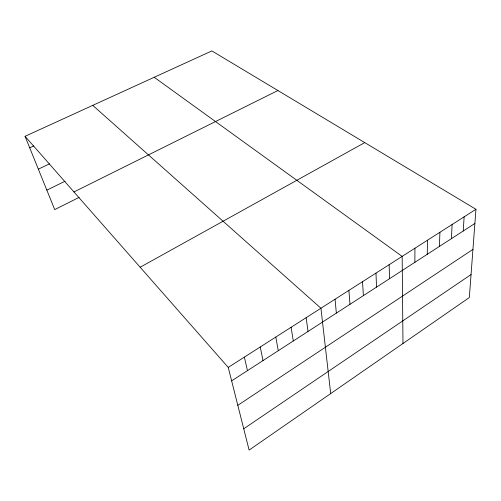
<?xml version="1.0" encoding="UTF-8"?>
<svg xmlns="http://www.w3.org/2000/svg" width="501" height="501" viewBox="0 0 501 501"><rect width="100%" height="100%" fill="white"/><g stroke="black" fill="none" stroke-linecap="round" stroke-linejoin="round"><path stroke-width="0.75" d="M414.859 262.317L414.941 248.233M427.24 254.308L427.528 240.198M439.421 246.423L439.916 232.289M451.426 238.658L452.115 224.504M463.243 231.005L464.12 216.839M475.95 209.286L469.331 297.544L249.116 450.08L228.237 367.415L25.05 136.316L211.854 50.92L475.95 209.286L228.237 367.415M243.736 428.793L471.059 274.548M237.812 405.322L472.944 249.404M231.637 380.879L474.885 223.471M140.161 267.24L364.741 142.603M79.177 197.344L54.715 209.606L25.05 136.316M73.966 191.946L277.905 90.531M46.837 190.142L65.049 181.224M38.345 169.163L49.486 163.852M29.716 147.839L33.755 145.966M154.208 77.273L402.159 256.393L402.986 343.498M92.754 105.367L320.934 308.24L330.698 393.573M244.388 357.107L247.456 370.64M260.244 346.98L263 360.588M275.819 337.041L278.268 350.706M291.125 327.272L293.273 340.993M306.161 317.672L308.021 331.449M335.037 299.241L336.359 313.112M348.903 290.386L349.974 304.307M362.542 281.681L363.369 295.64M375.963 273.114L376.545 287.111M389.164 264.685L389.521 278.713"/></g></svg>
